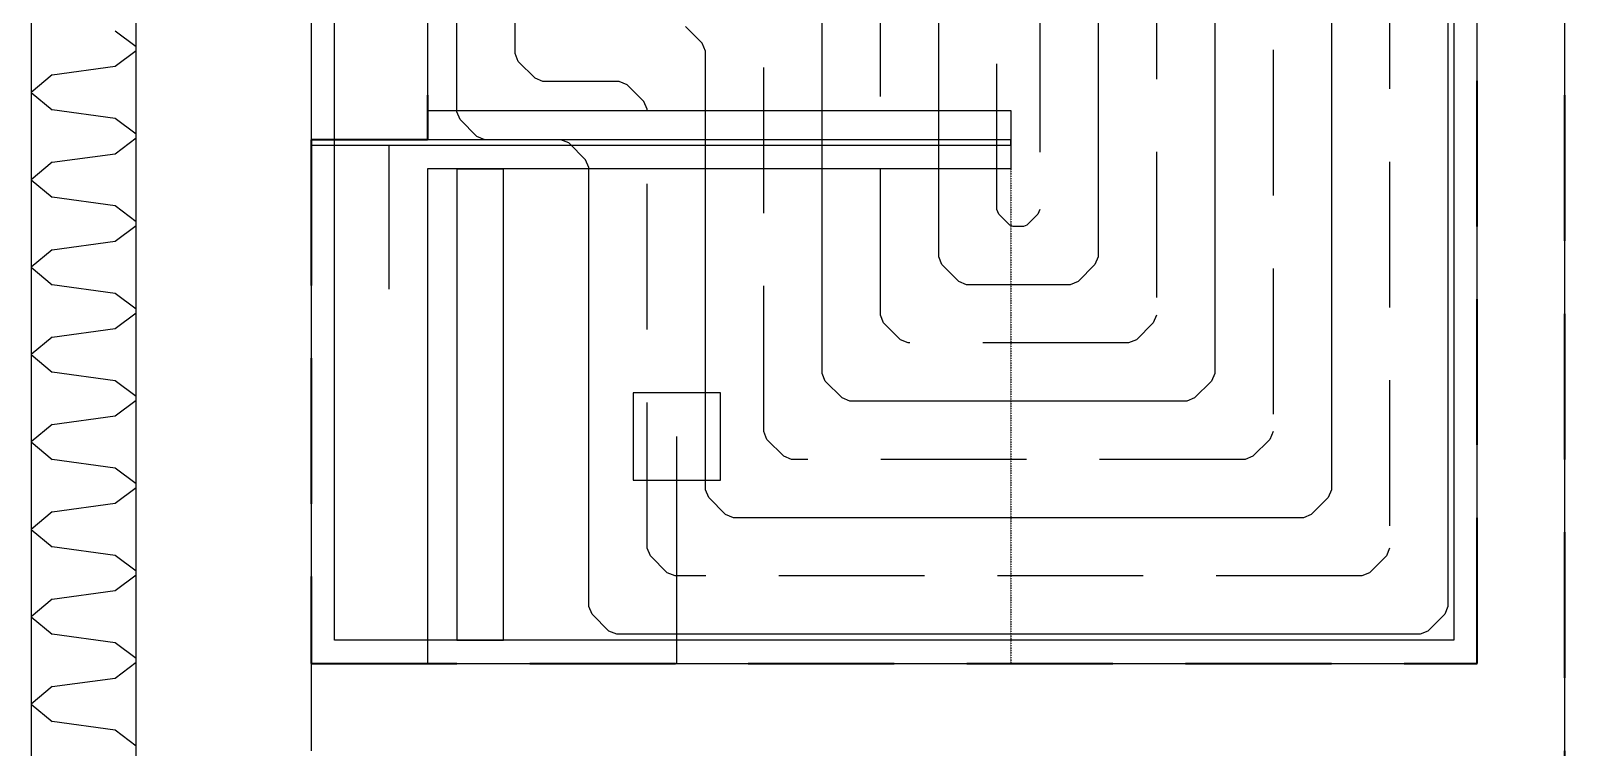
# Model space of a CAD drawing. Header units: millimetres. Extents: x 90740 to 167944, y -39332 to 25855.
# Drawn here: x 99338 to 102013, y 57 to 1288 of the extents above; entities that cross this region are included whole.
import ezdxf

# ---------------------------------------------------------------- set-up
doc = ezdxf.new("R2010")
doc.units = ezdxf.units.MM
doc.linetypes.add('DASH', pattern=[75, 50, -25])
doc.linetypes.add('Teckovana 0.5x', pattern=[0.04, 0, -0.04])
doc.layers.add('OKRAJOV__DILAT_CIA_PDL', color=2, linetype='Continuous')
doc.layers.add('PODLAHOVKA', color=7, linetype='Continuous')
doc.layers.add('XR$1$STANDARD', color=252, linetype='Continuous', lineweight=25)

# ---------------------------------------------------------------- blocks, each defined once
blk = doc.blocks.new('A$C90b3fe5d')
at = {"layer": 'XR$1$STANDARD', "linetype": 'Continuous', "lineweight": -2}
for points in [[(98.2, 4613.3), (98.1, 4613.4), (98.2, 4613.5), (98.3, 4613.4)], [(98.2, 4463.3), (98.1, 4463.4), (98.2, 4463.5), (98.3, 4463.4)], [(98.2, 4313.3), (98.1, 4313.4), (98.2, 4313.5), (98.3, 4313.4)], [(98.2, 4163.3), (98.1, 4163.4), (98.2, 4163.5), (98.3, 4163.4)], [(98.2, 4013.3), (98.1, 4013.4), (98.2, 4013.5), (98.3, 4013.4)], [(98.2, 3863.3), (98.1, 3863.4), (98.2, 3863.5), (98.3, 3863.4)], [(98.2, 3713.3), (98.1, 3713.4), (98.2, 3713.5), (98.3, 3713.4)], [(98.2, 3563.3), (98.1, 3563.4), (98.2, 3563.5), (98.3, 3563.4)]]:
    blk.add_hatch(color=256, dxfattribs=at).paths.add_polyline_path(points, flags=16)
for p, q in [((742.2, 6513.4), (742.2, 4612.2)), ((2502.2, 5213.4), (2502.2, 3703.4)), ((2542.2, 3663.4), (2542.2, 5213.4)), ((2692.2, 5213.4), (2692.2, 1013.4)), ((62.2, 4928.4), (62.2, 533.4)), ((582.2, 3703.4), (582.2, 4928.4)), ((242.2, 713.4), (242.2, 4888.4)), ((542.2, 4888.4), (542.2, 3663.4)), ((242.2, 4721.5), (206.2, 4748.5)), ((206.2, 4688.2), (242.2, 4715.2)), ((98.2, 4673.4), (206.2, 4688.2)), ((98.2, 4673.4), (62.2, 4643.4)), ((62.2, 4643.4), (98.2, 4613.4)), ((206.2, 4598.5), (98.2, 4613.4)), ((742.2, 4612.2), (1742.2, 4612.2)), ((1742.2, 4612.2), (1742.2, 4512.2)), ((242.2, 4571.5), (206.2, 4598.5)), ((206.2, 4538.2), (242.2, 4565.2)), ((1742.2, 4562.2), (542.2, 4562.2)), ((872.2, 4552.2), (542.2, 4552.2)), ((1742.2, 4552.2), (542.2, 4552.2)), ((676.4, 4305.8), (676.4, 4552.2)), ((1742.2, 4552.2), (1742.2, 4562.2)), ((98.2, 4523.4), (62.2, 4493.4)), ((98.2, 4523.4), (206.2, 4538.2)), ((1742.2, 4512.2), (742.2, 4512.2)), ((742.2, 4512.2), (742.2, 3663.4)), ((792.2, 4512.2), (872.2, 4512.2)), ((792.2, 4512.2), (792.2, 3703.4)), ((872.2, 3703.4), (872.2, 4512.2)), ((62.2, 4493.4), (98.2, 4463.4)), ((206.2, 4448.5), (98.2, 4463.4)), ((242.2, 4421.5), (206.2, 4448.5)), ((206.2, 4388.2), (242.2, 4415.2)), ((98.2, 4373.4), (206.2, 4388.2)), ((98.2, 4373.4), (62.2, 4343.4)), ((62.2, 4343.4), (98.2, 4313.4)), ((206.2, 4298.5), (98.2, 4313.4)), ((242.2, 4271.5), (206.2, 4298.5)), ((206.2, 4238.2), (242.2, 4265.2)), ((98.2, 4223.4), (206.2, 4238.2)), ((98.2, 4223.4), (62.2, 4193.4)), ((62.2, 4193.4), (98.2, 4163.4)), ((206.2, 4148.5), (98.2, 4163.4)), ((242.2, 4121.5), (206.2, 4148.5)), ((1244.4, 4127.8), (1094.4, 4127.8)), ((1094.4, 4127.8), (1094.4, 3977.8)), ((1244.4, 3977.8), (1244.4, 4127.8)), ((206.2, 4088.2), (242.2, 4115.2)), ((98.2, 4073.4), (62.2, 4043.4)), ((98.2, 4073.4), (206.2, 4088.2)), ((62.2, 4043.4), (98.2, 4013.4)), ((1169.4, 3663.4), (1169.4, 4052.8)), ((206.2, 3998.5), (98.2, 4013.4)), ((242.2, 3971.5), (206.2, 3998.5)), ((206.2, 3938.2), (242.2, 3965.2)), ((1094.4, 3977.8), (1244.4, 3977.8)), ((98.2, 3923.4), (206.2, 3938.2)), ((98.2, 3923.4), (62.2, 3893.4)), ((62.2, 3893.4), (98.2, 3863.4)), ((206.2, 3848.5), (98.2, 3863.4)), ((242.2, 3821.5), (206.2, 3848.5)), ((206.2, 3788.2), (242.2, 3815.2)), ((98.2, 3773.4), (62.2, 3743.4)), ((98.2, 3773.4), (206.2, 3788.2)), ((62.2, 3743.4), (98.2, 3713.4)), ((206.2, 3698.5), (98.2, 3713.4)), ((242.2, 3671.5), (206.2, 3698.5)), ((2502.2, 3703.4), (582.2, 3703.4)), ((792.2, 3703.4), (872.2, 3703.4)), ((206.2, 3638.2), (242.2, 3665.2)), ((98.2, 3623.4), (206.2, 3638.2)), ((542.2, 3663.4), (2542.2, 3663.4)), ((542.2, 3663.4), (542.2, 3513.4)), ((98.2, 3623.4), (62.2, 3593.4)), ((62.2, 3593.4), (98.2, 3563.4)), ((206.2, 3548.5), (98.2, 3563.4)), ((242.2, 3521.5), (206.2, 3548.5))]:
    blk.add_line(p, q, dxfattribs=at)
at = {"layer": 'XR$1$STANDARD', "linetype": 'Teckovana 0.5x', "lineweight": -2}
blk.add_line((1742.2, 4512.2), (1742.2, 3663.4), dxfattribs=at)

msp = doc.modelspace()

# ---------------------------------------------------------------- linework, layer by layer
at = {"layer": 'OKRAJOV__DILAT_CIA_PDL', "color": 95, "linetype": 'DASH', "lineweight": 40, "ltscale": 5}
for points in [[(101817.9, 202.4), (101817.9, 3052.4), (100017.9, 3052.4), (100017.9, 1101.2), (99817.9, 1101.2), (99817.9, 202.4), (101817.9, 202.4)], [(106717.9, 3052.4), (101967.9, 3052.4), (101967.9, -297.6), (106717.9, -297.6), (106717.9, 3052.4)]]:
    msp.add_lwpolyline(points, dxfattribs=at)
at = {"layer": 'PODLAHOVKA', "color": 12, "ltscale": 5}
for p, q in [((100067.9, 1149.1), (100067.9, 2954.6)), ((101167.9, 2554.6), (101167.9, 900.2)), ((101367.9, 2480.4), (101367.9, 700.2)), ((101567.9, 2280.4), (101567.9, 500.2)), ((101767.9, 2128.2), (101767.9, 300.2)), ((100894.4, 900.2), (100894.4, 1653.4)), ((100694.4, 700.2), (100694.4, 1453.4)), ((100488.9, 1266.8), (100459.9, 1295.7)), ((100494.4, 1253.4), (100488.9, 1266.8)), ((100494.4, 500.2), (100494.4, 1253.4)), ((100073.4, 1135.7), (100067.9, 1149.1)), ((100102.4, 1106.8), (100073.4, 1135.7)), ((100115.7, 1101.2), (100102.4, 1106.8)), ((100246.6, 1101.2), (100115.7, 1101.2)), ((100259.9, 1095.7), (100246.6, 1101.2)), ((100288.9, 1066.8), (100259.9, 1095.7)), ((100294.4, 1053.4), (100288.9, 1066.8)), ((100294.4, 300.2), (100294.4, 1053.4)), ((100899.9, 886.9), (100894.4, 900.2)), ((100928.9, 857.9), (100899.9, 886.9)), ((101162.4, 886.9), (101133.4, 857.9)), ((101167.9, 900.2), (101162.4, 886.9)), ((100942.2, 852.4), (100928.9, 857.9)), ((101133.4, 857.9), (101120.1, 852.4)), ((101120.1, 852.4), (100942.2, 852.4)), ((100699.9, 686.9), (100694.4, 700.2)), ((101367.9, 700.2), (101362.4, 686.9)), ((100728.9, 657.9), (100699.9, 686.9)), ((101362.4, 686.9), (101333.4, 657.9)), ((100742.2, 652.4), (100728.9, 657.9)), ((101320.1, 652.4), (100742.2, 652.4)), ((101333.4, 657.9), (101320.1, 652.4)), ((100499.9, 486.9), (100494.4, 500.2)), ((100528.9, 457.9), (100499.9, 486.9)), ((101562.4, 486.9), (101533.4, 457.9)), ((101567.9, 500.2), (101562.4, 486.9)), ((100542.2, 452.4), (100528.9, 457.9)), ((101533.4, 457.9), (101520.1, 452.4)), ((101520.1, 452.4), (100542.2, 452.4)), ((100299.9, 286.9), (100294.4, 300.2)), ((101767.9, 300.2), (101762.4, 286.9)), ((100328.9, 257.9), (100299.9, 286.9)), ((101762.4, 286.9), (101733.4, 257.9)), ((100342.2, 252.4), (100328.9, 257.9)), ((101720.1, 252.4), (100342.2, 252.4)), ((101733.4, 257.9), (101720.1, 252.4))]:
    msp.add_line(p, q, dxfattribs=at)
at = {"layer": 'PODLAHOVKA', "color": 172, "linetype": 'DASH', "ltscale": 5}
for points in [[(101667.9, 2188.4), (101667.9, 400.2), (101662.4, 386.9), (101633.4, 357.9), (101620.1, 352.4), (100442.2, 352.4), (100428.9, 357.9), (100399.9, 386.9), (100394.4, 400.2), (100394.4, 1153.4), (100388.9, 1166.8), (100359.9, 1195.7), (100346.6, 1201.2), (100215.7, 1201.2), (100202.4, 1206.8), (100173.4, 1235.7), (100167.9, 1249.1), (100167.9, 2854.6)], [(101267.9, 2580.4), (101267.9, 800.2), (101262.4, 786.9), (101233.4, 757.9), (101220.1, 752.4), (100842.2, 752.4), (100828.9, 757.9), (100799.9, 786.9), (100794.4, 800.2), (100794.4, 1553.4)], [(101067.9, 2454.6), (101067.9, 981.7), (101064.5, 973.5), (101045.8, 954.8), (101040, 952.4), (101022.3, 952.4), (101016.5, 954.8), (100997.8, 973.5), (100994.4, 981.7), (100994.4, 1753.4)], [(101467.9, 2380.4), (101467.9, 600.2), (101462.4, 586.9), (101433.4, 557.9), (101420.1, 552.4), (100642.2, 552.4), (100628.9, 557.9), (100599.9, 586.9), (100594.4, 600.2), (100594.4, 1353.4)]]:
    msp.add_lwpolyline(points, dxfattribs=at)

# ---------------------------------------------------------------- block references
at = {"linetype": 'Continuous'}
msp.add_blockref('A$C90b3fe5d', (99275.7, -3461), dxfattribs=at)

doc.saveas('drawing.dxf')
